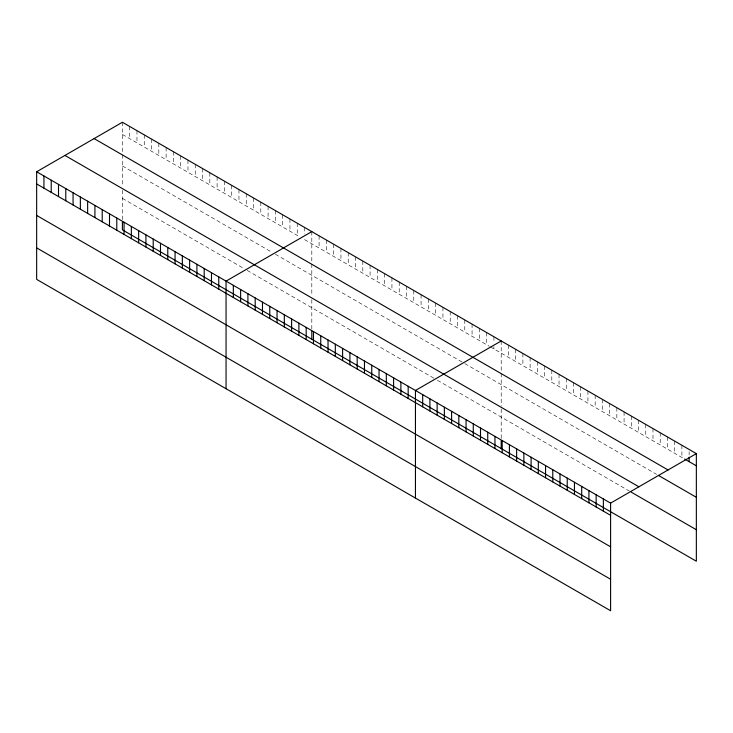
<?xml version="1.0" encoding="UTF-8"?>
<svg xmlns="http://www.w3.org/2000/svg" width="733" height="733" viewBox="0 0 733 733"><rect width="100%" height="100%" fill="white"/><g stroke="black" fill="none" stroke-linecap="round" stroke-linejoin="round"><path stroke-width="0.55" stroke-dasharray="3.67 2.75" d="M122.402 134.441L299.971 236.961M304.516 239.59L489.369 346.306M490.276 346.837L683.706 458.51M122.402 165.933L271.741 252.152M275.379 254.25L463.87 363.082M464.786 363.605L656.603 474.352M122.402 198.377L243.512 268.296M247.149 270.404L433.826 378.173M437.464 380.28L629.491 491.147M689.121 451.665L689.121 454.991M681.892 445.279L681.892 457.465M674.672 441.11L674.672 453.287M667.442 436.932L667.442 449.118M660.213 432.763L660.213 444.949M652.984 428.585L652.984 440.771M645.755 424.416L645.755 436.602M638.525 420.238L638.525 432.424M631.305 416.069L631.305 428.255M624.076 411.9L624.076 424.077M616.847 407.722L616.847 419.908M609.618 403.553L609.618 415.739M602.389 399.375L602.389 411.561M595.169 395.206L595.169 407.392M587.939 391.037L587.939 403.214M580.71 386.859L580.71 399.045M573.481 382.69L573.481 394.876M566.252 378.512L566.252 390.698M559.032 374.343L559.032 386.529M551.802 370.165L551.802 382.351M544.573 365.996L544.573 378.182M537.344 361.827L537.344 374.004M530.115 357.649L530.115 369.835M522.886 353.48L522.886 365.666M515.665 349.302L515.665 361.488M508.436 345.133L508.436 357.319M501.207 340.964L501.207 372.263M501.207 373.39L501.207 405.926M501.207 408.968L501.207 438.444M493.923 336.749L493.923 342.293M493.923 346.727L493.923 348.935M486.639 332.544L486.639 344.73M479.355 328.338L479.355 340.524M472.07 324.133L472.07 336.319M464.786 319.927L464.786 332.113M457.502 315.721L457.502 327.908M450.218 311.516L450.218 323.702M442.934 307.31L442.934 319.496M435.649 303.105L435.649 315.291M428.356 298.899L428.356 311.085M421.072 294.693L421.072 306.88M413.788 290.488L413.788 302.674M406.503 286.282L406.503 298.468M399.219 282.077L399.219 294.263M391.935 277.871L391.935 290.057M384.651 273.666L384.651 285.852M377.367 269.46L377.367 281.646M370.083 265.254L370.083 277.44M362.798 261.049L362.798 273.235M355.514 256.843L355.514 269.029M348.23 252.638L348.23 264.824M340.946 248.432L340.946 260.618M333.662 244.226L333.662 256.413M326.377 240.021L326.377 252.207M319.093 235.815L319.093 248.001M311.809 231.61L311.809 262.909M311.809 264.036L311.809 295.564M311.809 299.614L311.809 329.099M304.516 227.404L304.516 234.047M297.231 223.198L297.231 235.385M289.947 218.993L289.947 231.179M282.663 214.787L282.663 226.973M275.379 210.582L275.379 222.768M268.095 206.376L268.095 218.562M260.811 202.171L260.811 214.357M253.526 197.965L253.526 210.151M246.242 193.759L246.242 205.946M238.958 189.554L238.958 201.74M231.674 185.348L231.674 197.525M224.39 181.143L224.39 193.32M217.105 176.937L217.105 189.114M209.821 172.731L209.821 184.908M202.537 168.526L202.537 180.703M195.253 164.32L195.253 176.497M187.969 160.115L187.969 172.292M180.675 155.9L180.675 168.086M173.391 151.694L173.391 163.88M166.107 147.489L166.107 159.675M158.823 143.283L158.823 155.469M151.539 139.078L151.539 151.264M144.254 134.872L144.254 147.058M136.97 130.666L136.97 142.853M129.686 126.461L129.686 138.647M122.402 122.255L122.402 153.564M122.402 154.69L122.402 186.209M122.402 190.268L122.402 219.744"/><path stroke-width="1.1" d="M36.65 171.769L610.598 503.131L610.598 610.745L36.65 279.374L36.65 171.769L122.402 122.255L696.35 453.626L696.35 561.231L122.402 229.869L122.402 221.998M311.809 231.61L226.057 281.115L226.057 388.728M501.207 340.964L415.455 390.469L415.455 498.074M610.598 503.131L696.35 453.626M684.604 459.032L696.35 465.812M94.108 138.592L668.056 469.963M658.408 475.396L696.35 497.295M64.944 155.433L638.892 486.794M631.305 492.191L696.35 529.739M36.65 183.946L610.598 515.317M36.65 215.438L610.598 546.809M36.65 247.882L610.598 579.253M689.121 457.209L689.121 461.634M603.369 498.962L603.369 511.148M596.14 494.784L596.14 506.97M588.92 490.615L588.92 502.801M581.69 486.437L581.69 498.623M574.461 482.268L574.461 494.454M567.232 478.099L567.232 490.276M560.003 473.921L560.003 486.107M552.783 469.752L552.783 481.938M545.554 465.574L545.554 477.76M538.324 461.405L538.324 473.591M531.095 457.236L531.095 469.413M523.866 453.058L523.866 465.244M516.637 448.889L516.637 461.075M509.417 444.711L509.417 456.897M502.187 440.542L502.187 452.728M501.207 440.698L501.207 448.569M494.958 436.364L494.958 448.55M487.729 432.195L487.729 444.381M480.5 428.026L480.5 440.203M473.28 423.848L473.28 436.034M466.051 419.679L466.051 431.865M458.821 415.501L458.821 427.687M451.592 411.332L451.592 423.518M444.363 407.163L444.363 419.34M437.143 402.985L437.143 415.171M429.914 398.816L429.914 411.002M422.684 394.638L422.684 406.824M408.171 386.264L408.171 398.45M400.887 382.058L400.887 394.244M393.603 377.852L393.603 390.038M386.318 373.647L386.318 385.833M379.034 369.441L379.034 381.627M371.75 365.236L371.75 377.422M364.466 361.03L364.466 373.216M357.182 356.824L357.182 369.011M349.898 352.619L349.898 364.796M342.604 348.413L342.604 360.59M335.32 344.208L335.32 356.385M328.036 340.002L328.036 352.179M320.752 335.796L320.752 347.973M313.467 331.591L313.467 343.768M311.809 331.343L311.809 339.214M306.183 327.385L306.183 339.562M298.899 323.171L298.899 335.357M291.615 318.965L291.615 331.151M284.331 314.759L284.331 326.945M277.047 310.554L277.047 322.74M269.762 306.348L269.762 318.534M262.478 302.143L262.478 314.329M255.194 297.937L255.194 310.123M247.91 293.731L247.91 305.918M240.626 289.526L240.626 301.712M233.341 285.32L233.341 297.506M218.764 276.909L218.764 289.095M211.48 272.703L211.48 284.89M204.195 268.498L204.195 280.684M196.911 264.292L196.911 276.478M189.627 260.087L189.627 272.273M182.343 255.881L182.343 268.067M175.059 251.676L175.059 263.862M167.775 247.47L167.775 259.656M160.49 243.264L160.49 255.451M153.206 239.059L153.206 251.245M145.922 234.853L145.922 247.039M138.638 230.648L138.638 242.834M131.354 226.442L131.354 238.628M124.069 222.236L124.069 234.423M116.785 218.031L116.785 230.217M109.501 213.825L109.501 226.011M102.217 209.62L102.217 221.806M94.923 205.414L94.923 217.6M87.639 201.208L87.639 213.395M80.355 197.003L80.355 209.189M73.071 192.797L73.071 204.983M65.787 188.592L65.787 200.778M58.503 184.386L58.503 196.572M51.218 180.181L51.218 192.367M43.934 175.975L43.934 188.161"/></g></svg>
